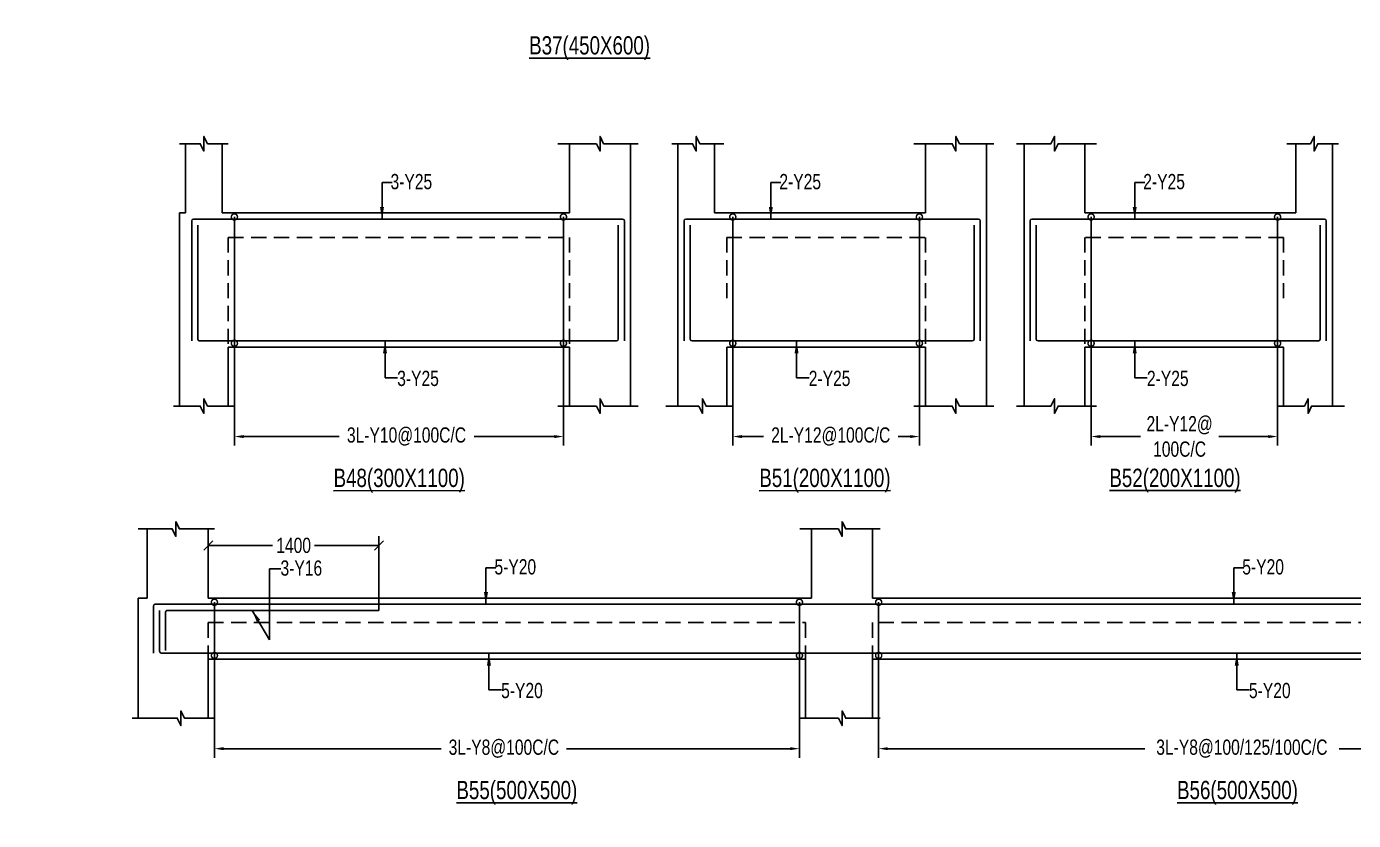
# Model space of a CAD drawing. Header units: millimetres. Extents: x 31347440 to 31744305, y -21457036 to -21063618.
# Drawn here: x 31643646 to 31654533, y -21144094 to -21137578 of the extents above; entities that cross this region are included whole.
import ezdxf

# ---------------------------------------------------------------- set-up
doc = ezdxf.new("R2010")
doc.units = ezdxf.units.MM
doc.header["$LTSCALE"] = 1000
doc.header["$MEASUREMENT"] = 0
doc.set_wipeout_variables(frame=1)
doc.header["$PDMODE"] = 3
for name, pattern in [('CONTINOUS', [0]), ('CONTINU', [0]), ('HIDDEN', [0.375, 0.25, -0.125])]:
    doc.linetypes.add(name, pattern=pattern)
for name, color, linetype in [('-S-ARROW', 253, 'Continuous'), ('-S-MISC', 8, 'Continuous'), ('-S-STIRRUPS DIM', 6, 'Continuous'), ('-S-STIRUP', 11, 'Continuous'), ('-STR-BEAM', 7, 'CONTINU'), ('-STR-COLUMN', 5, 'HIDDEN'), ('-STR-REINF', 3, 'Continuous'), ('-STR-RF-DIM', 8, 'CONTINOUS'), ('-STR-TEXT', 6, 'Continuous'), ('SEC TEXT', 9, 'Continuous'), ('SLAB LINE', 254, 'HIDDEN')]:
    doc.layers.add(name, color=color, linetype=linetype)
doc.styles.add('BEAM-LS', font='romans.shx', dxfattribs={"width": 0.8})
doc.styles.add('SOBHA', font='swisscl.ttf')
doc.styles.add('sobha.sed', font='swisscl.ttf')
doc.dimstyles.new('S-50', dxfattribs={"dimscale": 50, "dimtxt": 2.5, "dimasz": 2, "dimexe": 0.5, "dimexo": 0.25, "dimgap": 0.25, "dimtad": 0, "dimdec": 0, "dimrnd": 0.0005, "dimzin": 0, "dimdsep": 46, "dimtxsty": 'sobha.sed', "dimblk": 'OBLIQUE', "dimcen": 0.09, "dimclrd": 8, "dimclre": 8, "dimclrt": 6, "dimadec": 0, "dimazin": 0, "dimtfac": 1, "dimtdec": 0, "dimtofl": 0, "dimtmove": 2, "dimatfit": 3, "dimfxl": 0.18, "dimtolj": 1, "dimtzin": 0, "dimlwd": -1, "dimlwe": -1, "dimarcsym": 0})
doc.dimstyles.new('S-DIM50', dxfattribs={"dimscale": 50, "dimtxt": 2.5, "dimasz": 1.5, "dimexe": 1.5, "dimexo": 1, "dimgap": 0.5, "dimtad": 0, "dimdec": 0, "dimzin": 0, "dimdsep": 46, "dimtxsty": 'SOBHA', "dimcen": 0.09, "dimclrd": 256, "dimclre": 256, "dimclrt": 6, "dimadec": 5, "dimazin": 0, "dimtfac": 1, "dimtdec": 0, "dimtofl": 0, "dimtmove": 0, "dimatfit": 3, "dimfxl": 0.18, "dimtolj": 1, "dimtzin": 0, "dimlwd": -1, "dimlwe": -1, "dimarcsym": 0})
doc.dimstyles.new('STIRUP', dxfattribs={"dimscale": 50, "dimtxt": 2.5, "dimasz": 2.2, "dimexe": 0, "dimexo": 0, "dimgap": 0.5, "dimtad": 0, "dimdec": 0, "dimzin": 0, "dimdsep": 46, "dimtxsty": 'BEAM-LS', "dimblk": 'DOTSMALL', "dimcen": 0.09, "dimclrd": 256, "dimclre": 256, "dimclrt": 256, "dimadec": 5, "dimazin": 0, "dimtfac": 1, "dimtdec": 0, "dimtofl": 0, "dimtmove": 0, "dimatfit": 3, "dimldrblk": 'DOTSMALL', "dimfxl": 0, "dimfxlon": 1, "dimtolj": 1, "dimtzin": 0, "dimlwd": -1, "dimlwe": -1, "dimarcsym": 0})

# ---------------------------------------------------------------- blocks, each defined once
blk = doc.blocks.new('*D35')
at = {"layer": '-STR-RF-DIM', "transparency": 16777216}
for p, q in [((31645351, -21140178), (31645351, -21141018)), ((31648051, -21140121), (31648051, -21141018)), ((31645426, -21140943), (31646210, -21140943)), ((31647976, -21140943), (31647317, -21140943))]:
    blk.add_line(p, q, dxfattribs=at)
for points in [[(31645426, -21140931), (31645426, -21140956), (31645351, -21140943)], [(31647976, -21140931), (31647976, -21140956), (31648051, -21140943)]]:
    blk.add_solid(points, dxfattribs=at)
at = {"layer": 'Defpoints', "color": 0, "transparency": 16777216}
for p in [(31645351, -21140178, 178587), (31648051, -21140121, 178587), (31645351, -21140943)]:
    blk.add_point(p, dxfattribs=at)
at = {"layer": '-STR-RF-DIM', "color": 6, "transparency": 16777216, "insert": (31646763, -21140943), "char_height": 125, "attachment_point": 5, "style": 'SOBHA'}
blk.add_mtext('\\A1;3L-Y10@100C/C', dxfattribs=at)
blk = doc.blocks.new('_DotSmall')
at = {"color": 0, "linetype": 'ByBlock', "const_width": 0.5}
blk.add_lwpolyline([(-0.0625, 0, 1), (0.0625, 0, 1)], format="xyb", close=True, dxfattribs=at)
blk = doc.blocks.new('*D36')
at = {"layer": '-S-STIRUP', "ltscale": 100, "transparency": 16777216}
blk.add_line((31648051, -21140178), (31648051, -21139141), dxfattribs=at)
at = {"layer": 'Defpoints', "color": 0, "linetype": 'CONTINU', "ltscale": 100, "transparency": 16777216}
for p in [(31648051, -21139141), (31648051, -21139141), (31648051, -21140178, 0)]:
    blk.add_point(p, dxfattribs=at)
at = {"layer": '-S-STIRUP', "linetype": 'CONTINU', "ltscale": 100, "transparency": 16777216, "xscale": 100, "yscale": 100, "zscale": 100}
for p, rotation in [((31648051, -21139141), 90), ((31648051, -21140178), 270)]:
    blk.add_blockref('_DotSmall', p, dxfattribs=dict(at, rotation=rotation))
blk = doc.blocks.new('_OBLIQUE')
at = {"color": 0, "linetype": 'ByBlock'}
blk.add_line((-0.5, -0.5), (0.5, 0.5), dxfattribs=at)
blk = doc.blocks.new('*D37')
at = {"layer": '-S-STIRUP', "ltscale": 100, "transparency": 16777216}
blk.add_line((31645351, -21140178), (31645351, -21139141), dxfattribs=at)
at = {"layer": 'Defpoints', "color": 0, "linetype": 'CONTINU', "ltscale": 100, "transparency": 16777216}
for p in [(31645351, -21139141), (31645351, -21139141), (31645351, -21140178, 0)]:
    blk.add_point(p, dxfattribs=at)
at = {"layer": '-S-STIRUP', "linetype": 'CONTINU', "ltscale": 100, "transparency": 16777216, "xscale": 100, "yscale": 100, "zscale": 100}
for p, rotation in [((31645351, -21139141), 90), ((31645351, -21140178), 270)]:
    blk.add_blockref('_DotSmall', p, dxfattribs=dict(at, rotation=rotation))
blk = doc.blocks.new('*D39')
at = {"layer": '-STR-RF-DIM', "transparency": 16777216}
for p, q in [((31649440, -21140178), (31649440, -21141018)), ((31650971, -21140121), (31650971, -21141018)), ((31649515, -21140943), (31649691, -21140943)), ((31650896, -21140943), (31650797, -21140943))]:
    blk.add_line(p, q, dxfattribs=at)
for points in [[(31649515, -21140931), (31649515, -21140956), (31649440, -21140943)], [(31650896, -21140931), (31650896, -21140956), (31650971, -21140943)]]:
    blk.add_solid(points, dxfattribs=at)
at = {"layer": 'Defpoints', "color": 0, "transparency": 16777216}
for p in [(31649440, -21140178, 178587), (31650971, -21140121, 178587), (31649440, -21140943)]:
    blk.add_point(p, dxfattribs=at)
at = {"layer": '-STR-RF-DIM', "color": 6, "transparency": 16777216, "insert": (31650244, -21140943), "char_height": 125, "attachment_point": 5, "style": 'SOBHA'}
blk.add_mtext('\\A1;2L-Y12@100C/C', dxfattribs=at)
blk = doc.blocks.new('*D40')
at = {"layer": '-S-STIRUP', "ltscale": 100, "transparency": 16777216}
blk.add_line((31650971, -21140178), (31650971, -21139141), dxfattribs=at)
at = {"layer": 'Defpoints', "color": 0, "linetype": 'CONTINU', "ltscale": 100, "transparency": 16777216}
for p in [(31650971, -21139141), (31650971, -21139141), (31650971, -21140178)]:
    blk.add_point(p, dxfattribs=at)
at = {"layer": '-S-STIRUP', "linetype": 'CONTINU', "ltscale": 100, "transparency": 16777216, "xscale": 100, "yscale": 100, "zscale": 100}
for p, rotation in [((31650971, -21139141), 90), ((31650971, -21140178), 270)]:
    blk.add_blockref('_DotSmall', p, dxfattribs=dict(at, rotation=rotation))
blk = doc.blocks.new('*D38')
at = {"layer": '-S-STIRUP', "ltscale": 100, "transparency": 16777216}
blk.add_line((31649440, -21140178), (31649440, -21139141), dxfattribs=at)
at = {"layer": 'Defpoints', "color": 0, "linetype": 'CONTINU', "ltscale": 100, "transparency": 16777216}
for p in [(31649440, -21139141), (31649440, -21139141), (31649440, -21140178)]:
    blk.add_point(p, dxfattribs=at)
at = {"layer": '-S-STIRUP', "linetype": 'CONTINU', "ltscale": 100, "transparency": 16777216, "xscale": 100, "yscale": 100, "zscale": 100}
for p, rotation in [((31649440, -21139141), 90), ((31649440, -21140178), 270)]:
    blk.add_blockref('_DotSmall', p, dxfattribs=dict(at, rotation=rotation))
blk = doc.blocks.new('*D41')
at = {"layer": '-STR-RF-DIM', "transparency": 16777216}
for p, q in [((31652380, -21140121), (31652380, -21141018)), ((31653910, -21140178), (31653910, -21141018)), ((31652455, -21140943), (31652786, -21140943)), ((31653835, -21140943), (31653427, -21140943))]:
    blk.add_line(p, q, dxfattribs=at)
for points in [[(31652455, -21140931), (31652455, -21140956), (31652380, -21140943)], [(31653835, -21140931), (31653835, -21140956), (31653910, -21140943)]]:
    blk.add_solid(points, dxfattribs=at)
at = {"layer": 'Defpoints', "color": 0, "transparency": 16777216}
for p in [(31652380, -21140121, 178587), (31653910, -21140178, 178587), (31653910, -21140943)]:
    blk.add_point(p, dxfattribs=at)
at = {"layer": '-STR-RF-DIM', "color": 6, "transparency": 16777216, "insert": (31653106, -21140943), "char_height": 125, "attachment_point": 5, "style": 'SOBHA'}
blk.add_mtext('\\A1;2L-Y12@\\P100C/C', dxfattribs=at)
blk = doc.blocks.new('*D42')
at = {"layer": '-S-STIRUP', "ltscale": 100, "transparency": 16777216}
blk.add_line((31652380, -21140178), (31652380, -21139141), dxfattribs=at)
at = {"layer": 'Defpoints', "color": 0, "linetype": 'CONTINU', "ltscale": 100, "transparency": 16777216}
for p in [(31652380, -21139141), (31652380, -21139141), (31652380, -21140178)]:
    blk.add_point(p, dxfattribs=at)
at = {"layer": '-S-STIRUP', "linetype": 'CONTINU', "ltscale": 100, "transparency": 16777216, "xscale": 100, "yscale": 100, "zscale": 100}
for p, rotation in [((31652380, -21139141), 90), ((31652380, -21140178), 270)]:
    blk.add_blockref('_DotSmall', p, dxfattribs=dict(at, rotation=rotation))
blk = doc.blocks.new('*D43')
at = {"layer": '-S-STIRUP', "ltscale": 100, "transparency": 16777216}
blk.add_line((31653910, -21140178), (31653910, -21139141), dxfattribs=at)
at = {"layer": 'Defpoints', "color": 0, "linetype": 'CONTINU', "ltscale": 100, "transparency": 16777216}
for p in [(31653910, -21139141), (31653910, -21139141), (31653910, -21140178)]:
    blk.add_point(p, dxfattribs=at)
at = {"layer": '-S-STIRUP', "linetype": 'CONTINU', "ltscale": 100, "transparency": 16777216, "xscale": 100, "yscale": 100, "zscale": 100}
for p, rotation in [((31653910, -21139141), 90), ((31653910, -21140178), 270)]:
    blk.add_blockref('_DotSmall', p, dxfattribs=dict(at, rotation=rotation))
blk = doc.blocks.new('*D44')
at = {"layer": '-STR-RF-DIM', "transparency": 16777216}
for p, q in [((31645187, -21142740), (31645187, -21143580)), ((31649987, -21142740), (31649987, -21143580)), ((31645262, -21143505), (31647048, -21143505)), ((31649912, -21143505), (31648076, -21143505))]:
    blk.add_line(p, q, dxfattribs=at)
for points in [[(31645262, -21143492), (31645262, -21143517), (31645187, -21143505)], [(31649912, -21143492), (31649912, -21143517), (31649987, -21143505)]]:
    blk.add_solid(points, dxfattribs=at)
at = {"layer": 'Defpoints', "color": 0, "transparency": 16777216}
for p in [(31645187, -21142740, 178587), (31649987, -21142740, 178587), (31645187, -21143505)]:
    blk.add_point(p, dxfattribs=at)
at = {"layer": '-STR-RF-DIM', "color": 6, "transparency": 16777216, "insert": (31647562, -21143505), "char_height": 125, "attachment_point": 5, "style": 'SOBHA'}
blk.add_mtext('\\A1;3L-Y8@100C/C', dxfattribs=at)
blk = doc.blocks.new('*D45')
at = {"layer": '-S-STIRUP', "ltscale": 100, "transparency": 16777216}
blk.add_line((31649987, -21142740), (31649987, -21142303), dxfattribs=at)
at = {"layer": 'Defpoints', "color": 0, "linetype": 'CONTINU', "ltscale": 100, "transparency": 16777216}
for p in [(31649987, -21142303), (31649987, -21142303), (31649987, -21142740)]:
    blk.add_point(p, dxfattribs=at)
at = {"layer": '-S-STIRUP', "linetype": 'CONTINU', "ltscale": 100, "transparency": 16777216, "xscale": 100, "yscale": 100, "zscale": 100}
for p, rotation in [((31649987, -21142303), 90), ((31649987, -21142740), 270)]:
    blk.add_blockref('_DotSmall', p, dxfattribs=dict(at, rotation=rotation))
blk = doc.blocks.new('*D46')
at = {"layer": '-S-STIRUP', "ltscale": 100, "transparency": 16777216}
blk.add_line((31645187, -21142740), (31645187, -21142303), dxfattribs=at)
at = {"layer": 'Defpoints', "color": 0, "linetype": 'CONTINU', "ltscale": 100, "transparency": 16777216}
for p in [(31645187, -21142303), (31645187, -21142303), (31645187, -21142740)]:
    blk.add_point(p, dxfattribs=at)
at = {"layer": '-S-STIRUP', "linetype": 'CONTINU', "ltscale": 100, "transparency": 16777216, "xscale": 100, "yscale": 100, "zscale": 100}
for p, rotation in [((31645187, -21142303), 90), ((31645187, -21142740), 270)]:
    blk.add_blockref('_DotSmall', p, dxfattribs=dict(at, rotation=rotation))
blk = doc.blocks.new('*D47')
at = {"layer": '-S-STIRUP', "ltscale": 100, "transparency": 16777216}
blk.add_line((31650637, -21142740), (31650637, -21142303), dxfattribs=at)
at = {"layer": 'Defpoints', "color": 0, "linetype": 'CONTINU', "ltscale": 100, "transparency": 16777216}
for p in [(31650637, -21142303), (31650637, -21142303), (31650637, -21142740)]:
    blk.add_point(p, dxfattribs=at)
at = {"layer": '-S-STIRUP', "linetype": 'CONTINU', "ltscale": 100, "transparency": 16777216, "xscale": 100, "yscale": 100, "zscale": 100}
for p, rotation in [((31650637, -21142303), 90), ((31650637, -21142740), 270)]:
    blk.add_blockref('_DotSmall', p, dxfattribs=dict(at, rotation=rotation))
blk = doc.blocks.new('*D48')
at = {"layer": '-STR-RF-DIM', "transparency": 16777216}
for p, q in [((31650637, -21142740), (31650637, -21143580)), ((31657087, -21142740), (31657087, -21143580)), ((31650712, -21143505), (31652820, -21143505)), ((31657012, -21143505), (31654414, -21143505))]:
    blk.add_line(p, q, dxfattribs=at)
for points in [[(31650712, -21143492), (31650712, -21143517), (31650637, -21143505)], [(31657012, -21143492), (31657012, -21143517), (31657087, -21143505)]]:
    blk.add_solid(points, dxfattribs=at)
at = {"layer": 'Defpoints', "color": 0, "transparency": 16777216}
for p in [(31650637, -21142740, 178587), (31657087, -21142740, 178587), (31657087, -21143505)]:
    blk.add_point(p, dxfattribs=at)
at = {"layer": '-STR-RF-DIM', "color": 6, "transparency": 16777216, "insert": (31653617, -21143505), "char_height": 125, "attachment_point": 5, "style": 'SOBHA'}
blk.add_mtext('\\A1;3L-Y8@100/125/100C/C', dxfattribs=at)
blk = doc.blocks.new('*D328')
at = {"layer": '-S-STIRRUPS DIM', "color": 251, "transparency": 16777216}
for p, q in [((31645137, -21142270), (31645137, -21141762)), ((31646537, -21142370), (31646537, -21141762))]:
    blk.add_line(p, q, dxfattribs=at)
at = {"layer": '-S-STIRRUPS DIM', "color": 8, "transparency": 16777216}
for p, q in [((31645137, -21141837), (31645665, -21141837)), ((31646537, -21141837), (31646009, -21141837))]:
    blk.add_line(p, q, dxfattribs=at)
at = {"layer": 'Defpoints', "color": 0, "transparency": 16777216}
for p in [(31646537, -21141837), (31645137, -21142270, 0), (31646537, -21142370, 0)]:
    blk.add_point(p, dxfattribs=at)
at = {"layer": '-S-STIRRUPS DIM', "color": 8, "transparency": 16777216, "xscale": 75, "yscale": 75, "zscale": 75, "rotation": 180}
blk.add_blockref('_OBLIQUE', (31645137, -21141837), dxfattribs=at)
at = {"layer": '-S-STIRRUPS DIM', "color": 8, "transparency": 16777216, "xscale": 75, "yscale": 75, "zscale": 75}
blk.add_blockref('_OBLIQUE', (31646537, -21141837), dxfattribs=at)
at = {"layer": '-S-STIRRUPS DIM', "color": 6, "transparency": 16777216, "insert": (31645837, -21141837), "char_height": 125, "attachment_point": 5, "style": 'sobha.sed'}
blk.add_mtext('\\A1;1400', dxfattribs=at)
blk = doc.blocks.new('bb')
at = {"layer": 'SEC TEXT', "color": 4, "linetype": 'ByBlock', "style": 'sobha.sed'}
blk.add_text('%%UB37(450X600)', height=150, rotation=359.98928, dxfattribs=at).set_placement((31739438.8, -21129417.9, 0))

msp = doc.modelspace()

# ---------------------------------------------------------------- linework, layer by layer
at = {"layer": '-S-MISC', "linetype": 'ByBlock', "ltscale": 1000, "elevation": 0}
for points in [[(31645300.6, -21138540.2), (31645130.6, -21138540.2), (31645100.7, -21138480.6), (31645100.7, -21138600.7), (31645070.8, -21138540.2), (31644900.8, -21138540.2)], [(31648663.3, -21138540.2), (31648380.6, -21138540.2), (31648350.7, -21138480.6), (31648350.7, -21138600.7), (31648320.9, -21138540.2), (31648004.9, -21138540.2)], [(31649365.5, -21138540.2), (31649170.4, -21138540.2), (31649140.5, -21138480.6), (31649140.5, -21138600.7), (31649110.7, -21138540.2), (31648940.6, -21138540.2)], [(31651583.1, -21138540.2), (31651300.3, -21138540.2), (31651270.5, -21138480.6), (31651270.5, -21138600.7), (31651240.6, -21138540.2), (31650924.6, -21138540.2)], [(31651767.1, -21138540.2), (31652049.8, -21138540.2), (31652079.7, -21138480.6), (31652079.7, -21138600.7), (31652109.6, -21138540.2), (31652425.6, -21138540.2)], [(31653984.7, -21138540.2), (31654179.8, -21138540.2), (31654209.6, -21138480.6), (31654209.6, -21138600.7), (31654239.5, -21138540.2), (31654409.6, -21138540.2)], [(31645350.8, -21140693), (31645130.7, -21140693), (31645100.8, -21140633.3), (31645100.8, -21140753.5), (31645071, -21140693), (31644850.9, -21140693)], [(31648663.5, -21140693), (31648380.8, -21140693), (31648350.9, -21140633.3), (31648350.9, -21140753.5), (31648321.1, -21140693), (31648005.1, -21140693)], [(31649440.5, -21140693), (31649220.4, -21140692.6), (31649190.6, -21140632.9), (31649190.6, -21140753.1), (31649160.7, -21140692.6), (31648890.6, -21140693)], [(31651583.1, -21140693), (31651300.4, -21140693), (31651270.5, -21140633.3), (31651270.5, -21140753.5), (31651240.6, -21140693), (31650924.6, -21140693)], [(31651767.1, -21140693), (31652049.8, -21140693), (31652079.7, -21140633.3), (31652079.7, -21140753.5), (31652109.5, -21140693), (31652425.6, -21140693)], [(31653909.7, -21140693), (31654129.8, -21140692.6), (31654159.6, -21140632.9), (31654159.6, -21140753.1), (31654189.5, -21140692.6), (31654459.6, -21140693)], [(31645186.5, -21141701.8), (31644900.6, -21141701.8), (31644870.7, -21141642.1), (31644870.7, -21141762.3), (31644840.9, -21141701.8), (31644561.7, -21141701.8)], [(31650649.2, -21141701.8), (31650366.5, -21141701.8), (31650336.6, -21141642.1), (31650336.6, -21141762.3), (31650306.8, -21141701.8), (31649990.8, -21141701.8)], [(31645186.7, -21143254.6), (31644941.5, -21143254.1), (31644911.6, -21143194.5), (31644911.6, -21143314.6), (31644881.7, -21143254.1), (31644511.8, -21143254.6)], [(31650649.2, -21143254.6), (31650366.5, -21143254.6), (31650336.6, -21143194.9), (31650336.6, -21143315.1), (31650306.8, -21143254.6), (31649990.8, -21143254.6)]]:
    msp.add_lwpolyline(points, dxfattribs=at)
at = {"layer": '-STR-BEAM'}
for p, q in [((31648100.7, -21139108.4, 0), (31645250.8, -21139108.4, 0)), ((31651020.5, -21139108.4, 0), (31649290.5, -21139108.4, 0)), ((31652329.7, -21139108.4, 0), (31654059.7, -21139108.4, 0)), ((31650086.6, -21142270, 0), (31645136.7, -21142270, 0)), ((31650586.7, -21142270, 0), (31657136.6, -21142270, 0))]:
    msp.add_line(p, q, dxfattribs=at)
at = {"layer": '-STR-BEAM', "elevation": 0}
msp.add_lwpolyline([(31679606.4, -21150567.8), (31644306.4, -21150567.8), (31644306.4, -21121867.8), (31679606.4, -21121867.8)], close=True, dxfattribs=at)
for points in [[(31645300.8, -21140208.4), (31648100.9, -21140208.4)], [(31649390.5, -21140208.4), (31651020.5, -21140208.4)], [(31653959.7, -21140208.4), (31652329.7, -21140208.4)], [(31645136.7, -21142770), (31650036.8, -21142770)], [(31657136.6, -21142770), (31650586.7, -21142770)]]:
    msp.add_lwpolyline(points, dxfattribs=at)
at = {"layer": '-STR-COLUMN', "linetype": 'Continuous', "ltscale": 10}
for p, q in [((31644950.8, -21139108.4, 0), (31644950.8, -21138540.2, 0)), ((31645250.8, -21139108.4, 0), (31645250.8, -21138540.2, 0)), ((31648100.7, -21139108.4, 0), (31648100.7, -21138540.2, 0)), ((31648600.8, -21138540.2, 0), (31648600.9, -21140693, 0)), ((31648990.6, -21140693, 0), (31648990.6, -21138540.2, 0)), ((31649290.5, -21139108.4, 0), (31649290.5, -21138540.2, 0)), ((31651020.5, -21139108.4, 0), (31651020.5, -21138540.2, 0)), ((31651520.5, -21138540.2, 0), (31651520.5, -21140693, 0)), ((31651829.7, -21138540.2, 0), (31651829.7, -21140693, 0)), ((31652329.7, -21139108.4, 0), (31652329.7, -21138540.2, 0)), ((31654059.7, -21139108.4, 0), (31654059.7, -21138540.2, 0)), ((31654359.6, -21140693, 0), (31654359.6, -21138540.2, 0)), ((31644900.9, -21140693, 0), (31644900.7, -21139108.4, 0)), ((31644950.8, -21139108.4, 0), (31644900.7, -21139108.4, 0)), ((31645300.8, -21140208.4, 0), (31645300.8, -21140693, 0)), ((31648100.9, -21140208.4, 0), (31648100.9, -21140693, 0)), ((31649390.5, -21140208.4, 0), (31649390.5, -21140693, 0)), ((31651020.5, -21140208.4, 0), (31651020.5, -21140693, 0)), ((31652329.7, -21140208.4, 0), (31652329.7, -21140693, 0)), ((31653959.7, -21140208.4, 0), (31653959.7, -21140693, 0)), ((31644636.7, -21142270, 0), (31644636.7, -21141701.8, 0)), ((31645136.7, -21142270, 0), (31645136.7, -21141701.8, 0)), ((31650086.6, -21142270, 0), (31650086.6, -21141701.8, 0)), ((31650586.7, -21141701.8, 0), (31650586.7, -21142270, 0)), ((31644561.7, -21143254.6, 0), (31644561.7, -21142270, 0)), ((31644636.7, -21142270, 0), (31644561.7, -21142270, 0)), ((31645136.7, -21142770, 0), (31645136.7, -21143254.6, 0)), ((31650036.8, -21142770, 0), (31650036.8, -21143254.6, 0)), ((31650586.7, -21142770, 0), (31650586.7, -21143254.6, 0))]:
    msp.add_line(p, q, dxfattribs=at)
at = {"layer": '-STR-REINF', "ltscale": 10}
for p, q in [((31645000.7, -21139173.4, 0), (31645000.9, -21140159.1, 0)), ((31645015.7, -21139158.4, 0), (31648535.8, -21139158.4, 0)), ((31645050.7, -21139208.4, 0), (31645050.9, -21140143.4, 0)), ((31648500.8, -21139208.4, 0), (31648500.9, -21140143.4, 0)), ((31648550.8, -21139173.4, 0), (31648550.9, -21140159.1, 0)), ((31649040.6, -21139173.4, 0), (31649040.6, -21140159.1, 0)), ((31649055.6, -21139158.4, 0), (31651455.5, -21139158.4, 0)), ((31649090.6, -21139208.4, 0), (31649090.6, -21140143.4, 0)), ((31651420.5, -21139208.4, 0), (31651420.5, -21140143.4, 0)), ((31651470.5, -21139173.4, 0), (31651470.5, -21140159.1, 0)), ((31651879.7, -21139173.4, 0), (31651879.7, -21140159.1, 0)), ((31654294.6, -21139158.4, 0), (31651894.7, -21139158.4, 0)), ((31651929.7, -21139208.4, 0), (31651929.7, -21140143.4, 0)), ((31654259.6, -21139208.4, 0), (31654259.6, -21140143.4, 0)), ((31654309.6, -21139173.4, 0), (31654309.6, -21140159.1, 0)), ((31648485.9, -21140158.4, 0), (31645065.9, -21140158.4, 0)), ((31651405.5, -21140158.4, 0), (31649105.6, -21140158.4, 0)), ((31651944.7, -21140158.4, 0), (31654244.6, -21140158.4, 0)), ((31644686.6, -21142335, 0), (31644686.6, -21142720.6, 0)), ((31644701.6, -21142320, 0), (31662491.7, -21142320, 0)), ((31644736.6, -21142370, 0), (31644736.6, -21142705, 0)), ((31661096.3, -21142720, 0), (31644751.6, -21142720, 0))]:
    msp.add_line(p, q, dxfattribs=at)
at = {"layer": '-STR-REINF', "ltscale": 10, "elevation": 0}
msp.add_lwpolyline([(31644786.6, -21142698.6), (31644786.6, -21142385, -0.4142136), (31644801.6, -21142370), (31646536.7, -21142370)], format="xyb", dxfattribs=at)
at = {"layer": '-STR-REINF', "ltscale": 10}
for centre, start, end in [((31645015.7, -21139173.4, 0), 90, 180), ((31648535.8, -21139173.4, 0), 0, 90), ((31649055.6, -21139173.4, 0), 90, 180), ((31651455.5, -21139173.4, 0), 0, 90), ((31651894.7, -21139173.4, 0), 90, 180), ((31654294.6, -21139173.4, 0), 0, 90), ((31645065.9, -21140143.4, 0), 180, 270), ((31648485.9, -21140143.4, 0), 270, 0), ((31649105.6, -21140143.4, 0), 180, 270), ((31651405.5, -21140143.4, 0), 270, 0), ((31651944.7, -21140143.4, 0), 180, 270), ((31654244.6, -21140143.4, 0), 270, 0), ((31644701.6, -21142335, 0), 90, 180), ((31644751.6, -21142705, 0), 180, 270)]:
    msp.add_arc(centre, 15, start, end, dxfattribs=at)
at = {"layer": 'SLAB LINE', "color": 8, "linetype": 'HIDDEN', "ltscale": 0.5}
for p, q in [((31645300.8, -21139308.4, 0), (31648100.7, -21139308.4, 0)), ((31645300.8, -21139308.4, 0), (31645300.9, -21140208.4, 0)), ((31648100.7, -21139308.4, 0), (31648100.9, -21140208.4, 0)), ((31649390.6, -21139308.4, 0), (31651020.5, -21139308.4, 0)), ((31649390.6, -21139308.4, 0), (31649390.6, -21139858.4, 0)), ((31651020.5, -21139308.4, 0), (31651020.5, -21140208.4, 0)), ((31653959.6, -21139308.4, 0), (31652329.7, -21139308.4, 0)), ((31652329.7, -21139308.4, 0), (31652329.7, -21140208.4, 0)), ((31653959.6, -21139308.4, 0), (31653959.6, -21139858.4, 0)), ((31645136.8, -21142470, 0), (31650036.6, -21142470, 0)), ((31645136.8, -21142470, 0), (31645136.8, -21142770, 0)), ((31650036.6, -21142470, 0), (31650036.6, -21142770, 0)), ((31657136.6, -21142470, 0), (31650586.7, -21142470, 0)), ((31650586.7, -21142470, 0), (31650586.7, -21142770, 0))]:
    msp.add_line(p, q, dxfattribs=at)

# ---------------------------------------------------------------- block references
at = {"color": 251}
msp.add_blockref('bb', (-91669.3, -8389.9, 0), dxfattribs=at)

# ---------------------------------------------------------------- texts
at = {"layer": '-STR-TEXT', "color": 6, "style": 'SOBHA'}
for s, p in [('3-Y25', (31646632, -21138913.6, 0)), ('2-Y25', (31649822.3, -21138913.6, 0)), ('2-Y25', (31652807.8, -21138913.6, 0)), ('3-Y25', (31646686.8, -21140528.4, 0)), ('2-Y25', (31650063.5, -21140528.4, 0)), ('2-Y25', (31652838, -21140528.4, 0)), ('3-Y16', (31645729.5, -21142084.8, 0)), ('5-Y20', (31647484.9, -21142075.1, 0)), ('5-Y20', (31653620.4, -21142075.1, 0)), ('5-Y20', (31647539.6, -21143090, 0)), ('5-Y20', (31653675.1, -21143090, 0))]:
    msp.add_text(s, height=125, dxfattribs=at).set_placement(p)
at = {"layer": 'SEC TEXT', "color": 4, "linetype": 'ByBlock', "style": 'sobha.sed'}
for s, rotation, p in [('%%UB48(300X1100)', 0.01072, (31646164.8, -21141357.4, 0)), ('%%UB51(200X1100)', 0.01072, (31649657.7, -21141357.4, 0)), ('%%UB52(200X1100)', 359.98928, (31652529.9, -21141357.1, 0)), ('%%UB55(500X500)', 0.01072, (31647172.7, -21143918.9, 0)), ('%%UB56(500X500)', 0.01072, (31653085.2, -21143918.9, 0))]:
    msp.add_text(s, height=150, rotation=rotation, dxfattribs=at).set_placement(p)

# ---------------------------------------------------------------- dimensions: what is measured, and where the dimension line sits
at = {"layer": '-S-STIRRUPS DIM'}
dim = msp.add_linear_dim(base=(31646536.7, -21141836.6, 0), p1=(31645136.7, -21142270, 0), p2=(31646536.7, -21142370, 0), dimstyle='S-DIM50', override={"dimscale": 1, "dimtxt": 125, "dimasz": 75, "dimexe": 75, "dimexo": 0, "dimgap": 25, "dimrnd": 5, "dimtxsty": 'sobha.sed', "dimblk1": 'OBLIQUE', "dimblk2": 'OBLIQUE', "dimsah": 1, "dimcen": 4.5, "dimclrd": 8, "dimclre": 251, "dimfxl": 75}, dxfattribs=at)
dim.commit()
dim.dimension.update_dxf_attribs({"geometry": '*D328', "text_midpoint": (31645836.7, -21141836.6, 0)})
at = {"layer": '-S-STIRUP', "linetype": 'CONTINU', "ltscale": 100}
for base, p1, p2, picture, middle in [((31645350.8, -21139141.4, 178586.6), (31645350.8, -21140178.1, 178586.6), (31645350.6, -21139141.4, 178586.6), '*D37', (31645350.8, -21139659.8, 178586.6)), ((31648051, -21139141.4, 178586.6), (31648051, -21140178.1, 178586.6), (31648050.9, -21139141.4, 178586.6), '*D36', (31648051, -21139659.8, 178586.6)), ((31649440.5, -21139141.4, 178586.6), (31649440.5, -21140178.1, 178586.6), (31649440.5, -21139141.4, 178586.6), '*D38', (31649440.5, -21139659.8, 178586.6)), ((31650970.6, -21139141.4, 178586.6), (31650970.6, -21140178.1, 178586.6), (31650970.6, -21139141.4, 178586.6), '*D40', (31650970.6, -21139659.8, 178586.6)), ((31652379.6, -21139141.4, 178586.6), (31652379.6, -21140178.1, 178586.6), (31652379.6, -21139141.4, 178586.6), '*D42', (31652379.6, -21139659.8, 178586.6)), ((31653909.7, -21139141.4, 178586.6), (31653909.7, -21140178.1, 178586.6), (31653909.7, -21139141.4, 178586.6), '*D43', (31653909.7, -21139659.8, 178586.6)), ((31645186.7, -21142303, 178586.6), (31645186.7, -21142739.7, 178586.6), (31645186.7, -21142303, 178586.6), '*D46', (31645186.7, -21142521.3, 178586.6)), ((31649986.8, -21142303, 178586.6), (31649986.8, -21142739.7, 178586.6), (31649986.8, -21142303, 178586.6), '*D45', (31649986.8, -21142521.3, 178586.6)), ((31650636.5, -21142303, 178586.6), (31650636.5, -21142739.7, 178586.6), (31650636.5, -21142303, 178586.6), '*D47', (31650636.5, -21142521.3, 178586.6))]:
    dim = msp.add_linear_dim(base=base, p1=p1, p2=p2, angle=90, text=' ', dimstyle='STIRUP', override={"dimasz": 2}, dxfattribs=at)
    dim.commit()
    dim.dimension.update_dxf_attribs({"geometry": picture, "text_midpoint": middle})
at = {"layer": '-STR-RF-DIM'}
for base, p1, p2, text, picture, middle in [((31645350.8, -21140943.1, 0), (31648051, -21140121.2, 178586.6), (31645350.8, -21140178.1, 178586.6), '3L-Y10@100C/C', '*D35', (31646763.4, -21140943.1, 0)), ((31649440.5, -21140943.1, 0), (31650970.6, -21140121.2, 178586.6), (31649440.5, -21140178.1, 178586.6), '2L-Y12@100C/C', '*D39', (31650244, -21140943.1, 0)), ((31645186.7, -21143504.6, 0), (31649986.8, -21142739.7, 178586.6), (31645186.7, -21142739.7, 178586.6), '3L-Y8@100C/C', '*D44', (31647561.7, -21143504.6, 0))]:
    dim = msp.add_linear_dim(base=base, p1=p1, p2=p2, angle=180, text=text, dimstyle='S-DIM50', override={"dimscale": 1, "dimtxt": 125, "dimasz": 75, "dimexe": 75, "dimexo": 0, "dimgap": 25, "dimsah": 1, "dimcen": 4.5, "dimfxl": 75}, dxfattribs=at)
    dim.commit()
    dim.dimension.update_dxf_attribs({"geometry": picture, "text_midpoint": middle, "dimtype": 160})
for base, p1, p2, text, picture, middle in [((31653909.7, -21140943.1, 0), (31652379.6, -21140121.2, 178586.6), (31653909.7, -21140178.1, 178586.6), '2L-Y12@\\X100C/C', '*D41', (31653106.2, -21140943.1, 0)), ((31657086.8, -21143504.6, 0), (31650636.5, -21142739.7, 178586.6), (31657086.8, -21142739.7, 178586.6), '3L-Y8@100/125/100C/C', '*D48', (31653617.4, -21143504.6, 0))]:
    dim = msp.add_linear_dim(base=base, p1=p1, p2=p2, text=text, dimstyle='S-DIM50', override={"dimscale": 1, "dimtxt": 125, "dimasz": 75, "dimexe": 75, "dimexo": 0, "dimgap": 25, "dimsah": 1, "dimcen": 4.5, "dimfxl": 75}, dxfattribs=at)
    dim.commit()
    dim.dimension.update_dxf_attribs({"geometry": picture, "text_midpoint": middle, "dimtype": 160})

# ---------------------------------------------------------------- leaders
at = {"layer": '-S-ARROW'}
for points, override in [([(31646562.1, -21139158.4, 0), (31646562.1, -21138858.4, 0), (31646644.4, -21138858.4, 0)], {"dimasz": 2, "dimgap": 0.1, "dimtad": 0}), ([(31649752.3, -21139158.4, 0), (31649752.3, -21138858.4, 0), (31649834.7, -21138858.4, 0)], {"dimasz": 2, "dimgap": 0.1, "dimtad": 0}), ([(31652737.9, -21139158.4, 0), (31652737.9, -21138858.4, 0), (31652820.3, -21138858.4, 0)], {"dimasz": 2, "dimgap": 0.1, "dimtad": 0}), ([(31646586.8, -21140161.1, 0), (31646586.8, -21140461.1, 0), (31646690.2, -21140461.1, 0)], {"dimasz": 2, "dimgap": 0.1, "dimtad": 0}), ([(31649963.5, -21140161.1, 0), (31649963.5, -21140461.1, 0), (31650066.9, -21140461.1, 0)], {"dimasz": 2, "dimgap": 0.1, "dimtad": 0}), ([(31652737.9, -21140161.1, 0), (31652737.9, -21140461.1, 0), (31652841.3, -21140461.1, 0)], {"dimasz": 2, "dimgap": 0.1, "dimtad": 0}), ([(31645497.7, -21142369.7, 0), (31645639.9, -21142611.9, 0), (31645639.9, -21142029.7, 0), (31645732.8, -21142029.7, 0)], {"dimgap": 0.1}), ([(31647415, -21142320, 0), (31647415, -21142020, 0), (31647497.3, -21142020, 0)], {"dimasz": 2, "dimgap": 0.1, "dimtad": 0}), ([(31653550.5, -21142320, 0), (31653550.5, -21142020, 0), (31653632.8, -21142020, 0)], {"dimasz": 2, "dimgap": 0.1, "dimtad": 0}), ([(31647439.5, -21142722.7, 0), (31647439.5, -21143022.7, 0), (31647543, -21143022.7, 0)], {"dimasz": 2, "dimgap": 0.1, "dimtad": 0}), ([(31653575, -21142722.7, 0), (31653575, -21143022.7, 0), (31653678.5, -21143022.7, 0)], {"dimasz": 2, "dimgap": 0.1, "dimtad": 0})]:
    msp.add_leader(points, dimstyle='S-50', override=override, dxfattribs=at)

# ---------------------------------------------------------------- next in the draw order: wipeouts: each hides what was drawn before it
at = {"color": 250}
msp.add_wipeout([(31644442.4, -21121867.8), (31644442.4, -21150567.8), (31599025, -21149499.5), (31599000.5, -21120585.5), (31644446.8, -21121867.8)], dxfattribs=at).translate(0, 0, 0).dxf.layer = 'Defpoints'

doc.saveas('drawing.dxf')
